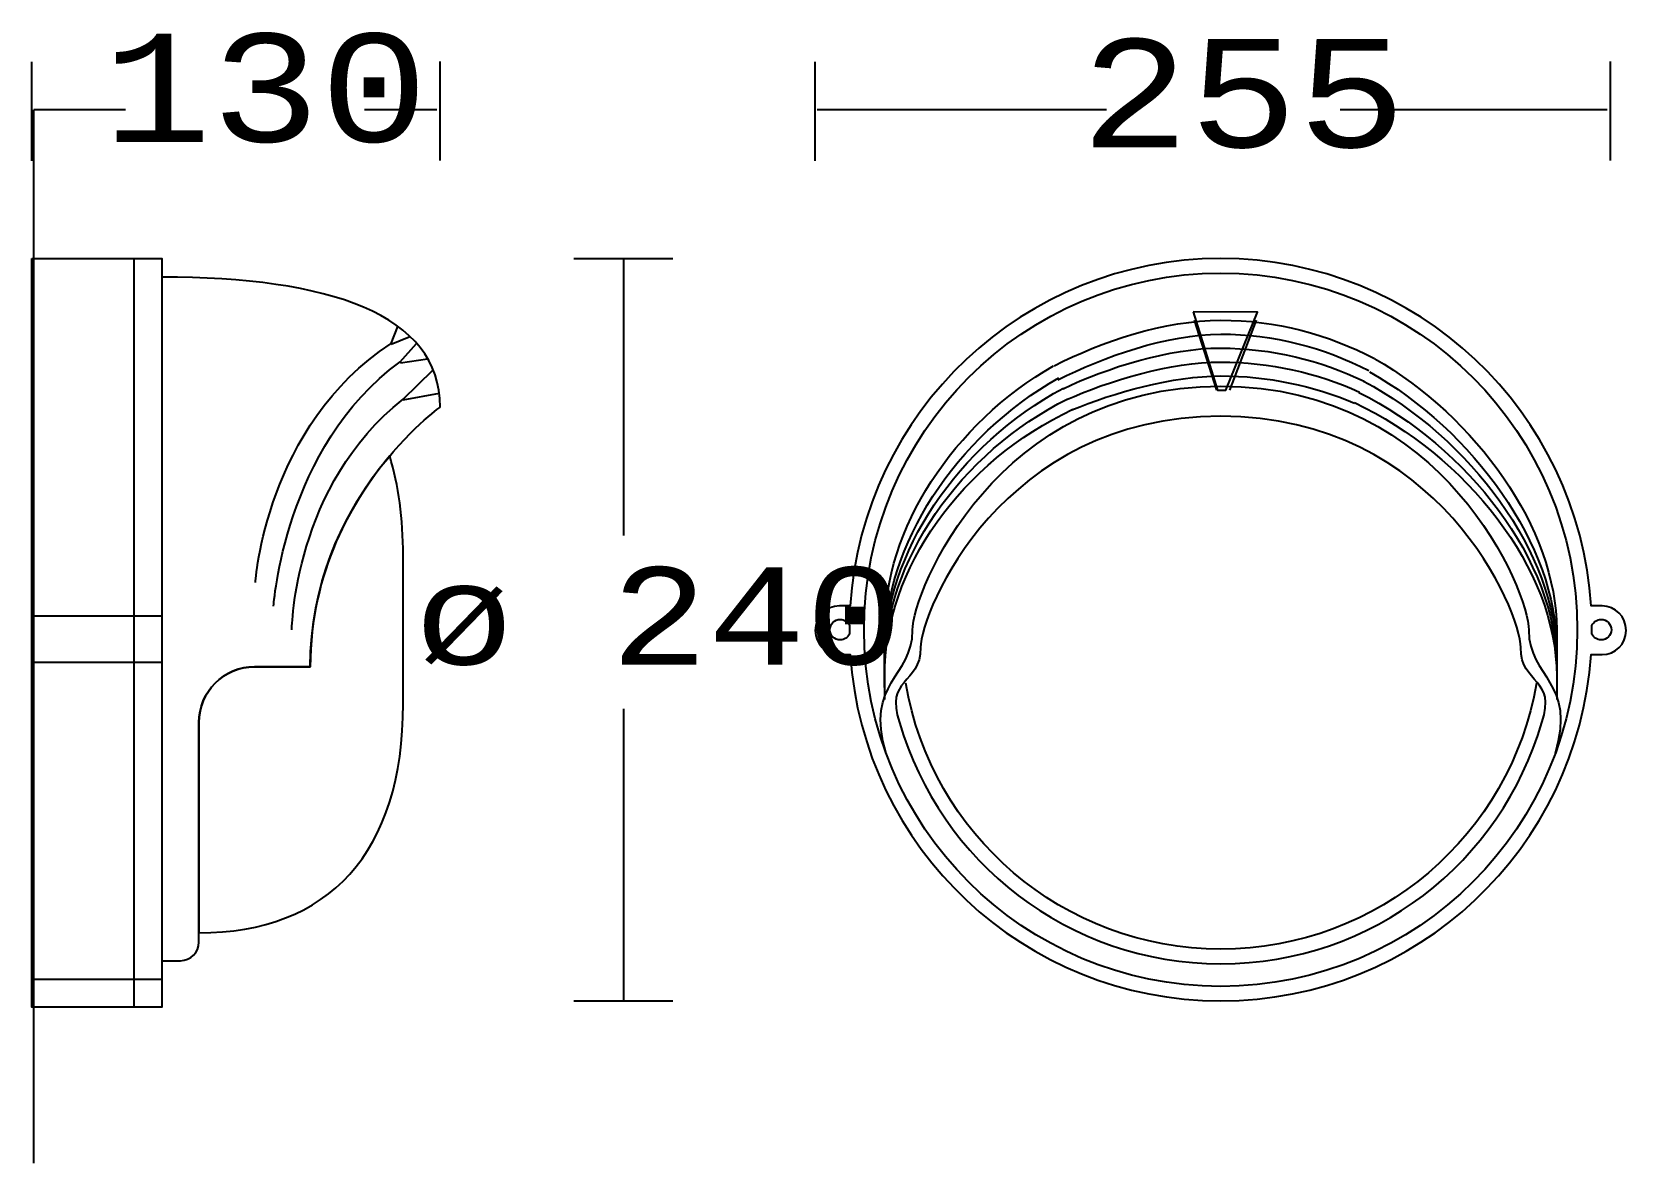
# Model space of a CAD drawing. Extents: x 52 to 216, y 131 to 247.
import ezdxf

# ---------------------------------------------------------------- set-up
doc = ezdxf.new("R2010")
doc.units = 0
doc.layers.add('LIVELLO_1', color=160, linetype='Continuous')
doc.styles.add('STD', font='txt')

# ---------------------------------------------------------------- blocks, each defined once
blk = doc.blocks.new('AI9-BLK1')
at = {"layer": 'LIVELLO_1', "color": 7}
for p, q in [((-69.11, 44.71), (-69.11, 54.89)), ((-27.13, 44.72), (-27.13, 54.9)), ((11.43, 44.71), (11.43, 54.89)), ((93.21, 44.72), (93.21, 54.9)), ((-68.93, 49.95), (-68.93, -58.37)), ((-59.5, 49.95), (-68.92, 49.95)), ((-27.49, 49.95), (-34.9, 49.95)), ((41.38, 49.95), (11.62, 49.95)), ((92.85, 49.95), (65.41, 49.95)), ((-58.62, 34.65), (-58.62, -42.32)), ((-13.38, 34.65), (-3.2, 34.65)), ((-8.29, 34.65), (-8.29, 6.16)), ((50.41, 28.32), (52.7, 21.1)), ((56.77, 28.32), (54.04, 21.1)), ((-32.18, 25.85), (-30.32, 26.59)), ((-31.2, 23.91), (-28.45, 24.35)), ((-30.94, 20.12), (-27.21, 20.8)), ((-69.11, -2.08), (-55.75, -2.08)), ((-69.11, -6.86), (-55.75, -6.86)), ((-8.29, -11.65), (-8.29, -41.68)), ((-69.11, -39.46), (-55.75, -39.46)), ((-13.38, -41.68), (-3.2, -41.68))]:
    blk.add_line(p, q, dxfattribs=at)
for points in [[(-69.11, 34.65), (-55.75, 34.65), (-55.75, -42.32), (-69.11, -42.32)], [(50.3, 29.16), (52.8, 21.13), (53.66, 21.13), (56.91, 29.12)]]:
    blk.add_lwpolyline(points, close=True, dxfattribs=at)
blk.add_circle((53.12, -3.52), 36.67, dxfattribs=at)
for points, knots in [([(92.33, -1.07), (93.7, -1.07), (94.81, -2.18), (94.81, -3.6), (94.81, -4.97), (93.7, -6.08), (92.33, -6.08), (92.33, -6.08), (91.2, -6.08), (91.2, -6.08), (89.88, -25.97), (73.34, -41.68), (53.12, -41.68), (32.9, -41.68), (16.35, -25.97), (15.03, -6.08), (15.03, -6.08), (13.91, -6.08), (13.91, -6.08), (12.54, -6.08), (11.43, -4.97), (11.43, -3.6), (11.43, -2.18), (12.54, -1.07), (13.91, -1.07), (13.91, -1.07), (15.03, -1.07), (15.03, -1.07), (16.29, 18.87), (32.86, 34.65), (53.12, 34.65), (73.38, 34.65), (89.95, 18.87), (91.21, -1.07), (91.21, -1.07), (92.33, -1.07), (92.33, -1.07)], [0, 0, 0, 0, 1, 1, 1, 2, 2, 2, 3, 3, 3, 4, 4, 4, 5, 5, 5, 6, 6, 6, 7, 7, 7, 8, 8, 8, 9, 9, 9, 10, 10, 10, 11, 11, 11, 12, 12, 12, 12]), ([(-55.75, 32.74), (-38.58, 32.74), (-27.13, 28.93), (-27.13, 19.38), (-27.13, 19.38), (-40.49, 9.84), (-40.49, -7.33), (-40.49, -7.33), (-46.21, -7.33), (-46.21, -7.33), (-49.37, -7.33), (-51.94, -9.9), (-51.94, -13.06), (-51.94, -13.06), (-51.94, -35.64), (-51.94, -35.64), (-51.94, -36.7), (-52.79, -37.55), (-53.84, -37.55), (-53.84, -37.55), (-55.75, -37.55), (-55.75, -37.55), (-55.75, -37.55), (-55.75, 32.74), (-55.75, 32.74)], [0, 0, 0, 0, 1, 1, 1, 2, 2, 2, 3, 3, 3, 4, 4, 4, 5, 5, 5, 6, 6, 6, 7, 7, 7, 8, 8, 8, 8]), ([(36.01, 23.62), (40.76, 26.09), (47.44, 28.31), (53.12, 28.31), (58.8, 28.31), (64.18, 26.85), (68.93, 24.37)], [0, 0, 0, 0, 1, 1, 1, 2, 2, 2, 2]), ([(-46.13, 1.33), (-46.13, 1.33), (-45.07, 17.5), (-32.18, 25.91), (-32.18, 25.91), (-31.5, 27.65), (-31.5, 27.65)], [0, 0, 0, 0, 1, 1, 1, 2, 2, 2, 2]), ([(36.37, 22.17), (40.98, 24.53), (47.66, 26.88), (53.12, 26.88), (58.58, 26.88), (63.76, 25.49), (68.37, 23.13)], [0, 0, 0, 0, 1, 1, 1, 2, 2, 2, 2]), ([(-44.26, -1.09), (-44.26, -1.09), (-43.21, 15.26), (-31.26, 24.04), (-31.26, 24.04), (-29.57, 25.91), (-29.57, 25.91)], [0, 0, 0, 0, 1, 1, 1, 2, 2, 2, 2]), ([(36.92, 21.26), (41.41, 23.42), (47.85, 25.44), (53.12, 25.44), (58.38, 25.44), (63.39, 24.18), (67.88, 22.03)], [0, 0, 0, 0, 1, 1, 1, 2, 2, 2, 2]), ([(-42.39, -3.52), (-42.39, -3.52), (-42.15, 11.46), (-30.94, 20.18), (-30.94, 20.18), (-27.89, 23.17), (-27.89, 23.17)], [0, 0, 0, 0, 1, 1, 1, 2, 2, 2, 2]), ([(18.59, -10.68), (18.59, -10.68), (18.56, -3.52), (18.56, -3.52), (18.56, 6.91), (25.59, 17.67), (35.93, 23.62)], [0, 0, 0, 0, 1, 1, 1, 2, 2, 2, 2]), ([(37.2, 20.11), (41.56, 22.07), (48.04, 24.01), (53.12, 24.01), (58.19, 24.01), (63.03, 22.88), (67.39, 20.92)], [0, 0, 0, 0, 1, 1, 1, 2, 2, 2, 2]), ([(68.42, 23.01), (79.06, 16.99), (87.67, 5.19), (87.67, -5.43), (87.67, -5.43), (87.67, -10.68), (87.67, -10.68)], [0, 0, 0, 0, 1, 1, 1, 2, 2, 2, 2]), ([(68.97, 24.35), (79.31, 18.4), (87.67, 6.91), (87.67, -3.52), (87.67, -3.52), (87.67, -10.68), (87.67, -10.68)], [0, 0, 0, 0, 1, 1, 1, 2, 2, 2, 2]), ([(18.73, -16.24), (16.52, -8.81), (21.44, -8.49), (21.44, -3.57), (21.44, 0.39), (30.03, 21.53), (53.12, 21.53), (76.2, 21.53), (84.8, 0.39), (84.8, -3.57), (84.8, -8.49), (89.71, -8.81), (87.5, -16.24)], [0, 0, 0, 0, 1, 1, 1, 2, 2, 2, 3, 3, 3, 4, 4, 4, 4]), ([(18.59, -10.68), (18.59, -10.68), (18.56, -5.43), (18.56, -5.43), (18.56, 5.19), (25.84, 16.36), (36.48, 22.38)], [0, 0, 0, 0, 1, 1, 1, 2, 2, 2, 2]), ([(18.59, -10.68), (18.59, -10.68), (18.56, -6.38), (18.56, -6.38), (18.56, 4.38), (26.06, 15.5), (36.95, 21.32)], [0, 0, 0, 0, 1, 1, 1, 2, 2, 2, 2]), ([(37.83, 19.08), (42.05, 20.86), (48.23, 22.58), (53.12, 22.58), (57.99, 22.58), (62.65, 21.56), (66.87, 19.79)], [0, 0, 0, 0, 1, 1, 1, 2, 2, 2, 2]), ([(67.81, 22.04), (78.71, 16.23), (87.67, 4.39), (87.67, -6.38), (87.67, -6.38), (87.67, -10.68), (87.67, -10.68)], [0, 0, 0, 0, 1, 1, 1, 2, 2, 2, 2]), ([(18.59, -10.68), (18.59, -10.68), (18.56, -7.33), (18.56, -7.33), (18.56, 3.59), (26.27, 14.63), (37.42, 20.24)], [0, 0, 0, 0, 1, 1, 1, 2, 2, 2, 2]), ([(66.89, 19.83), (78.3, 14.45), (87.67, 2.8), (87.67, -8.29), (87.67, -8.29), (87.67, -10.68), (87.67, -10.68)], [0, 0, 0, 0, 1, 1, 1, 2, 2, 2, 2]), ([(67.33, 20.89), (78.48, 15.29), (87.67, 3.59), (87.67, -7.33), (87.67, -7.33), (87.67, -10.68), (87.67, -10.68)], [0, 0, 0, 0, 1, 1, 1, 2, 2, 2, 2]), ([(53.14, -37.87), (37.47, -37.87), (24.24, -27.38), (20.11, -13.05), (18.5, -8.49), (22.26, -9.19), (22.26, -5.36), (22.26, -1.6), (30.63, 18.43), (53.12, 18.43), (75.6, 18.43), (83.97, -1.6), (83.97, -5.36), (83.97, -9.19), (87.73, -8.49), (86.13, -13.05), (82, -27.38), (68.8, -37.87), (53.14, -37.87)], [0, 0, 0, 0, 1, 1, 1, 2, 2, 2, 3, 3, 3, 4, 4, 4, 5, 5, 5, 6, 6, 6, 6]), ([(18.59, -10.68), (18.59, -10.68), (18.56, -8.29), (18.56, -8.29), (18.56, 2.8), (26.5, 13.76), (37.92, 19.15)], [0, 0, 0, 0, 1, 1, 1, 2, 2, 2, 2]), ([(-32.32, 14.35), (-31.41, 11.33), (-30.94, 7.9), (-30.94, 4.12), (-30.94, 4.12), (-30.94, -3.52), (-30.94, -3.52), (-30.94, -3.52), (-30.94, -11.15), (-30.94, -11.15), (-30.94, -26.42), (-38.58, -34.69), (-51.94, -34.69), (-51.94, -34.69), (-51.94, -13.06), (-51.94, -13.06), (-51.94, -9.9), (-49.37, -7.33), (-46.21, -7.33), (-46.21, -7.33), (-40.49, -7.33), (-40.49, -7.33), (-40.49, 2.54), (-36.08, 9.89), (-32.32, 14.35)], [0, 0, 0, 0, 1, 1, 1, 2, 2, 2, 3, 3, 3, 4, 4, 4, 5, 5, 5, 6, 6, 6, 7, 7, 7, 8, 8, 8, 8]), ([(12.94, -3.52), (12.94, -4.1), (13.41, -4.57), (14, -4.57), (14.42, -4.57), (14.79, -4.32), (14.95, -3.96), (14.95, -3.96), (14.95, -3.52), (14.95, -3.52), (14.95, -3.52), (14.95, -3.08), (14.95, -3.08), (14.79, -2.71), (14.42, -2.46), (14, -2.46), (13.41, -2.46), (12.94, -2.94), (12.94, -3.52)], [0, 0, 0, 0, 1, 1, 1, 2, 2, 2, 3, 3, 3, 4, 4, 4, 5, 5, 5, 6, 6, 6, 6]), ([(93.29, -3.52), (93.29, -2.94), (92.82, -2.46), (92.24, -2.46), (91.81, -2.46), (91.45, -2.71), (91.28, -3.08), (91.28, -3.08), (91.29, -3.52), (91.29, -3.52), (91.29, -3.52), (91.28, -3.96), (91.28, -3.96), (91.45, -4.32), (91.81, -4.57), (92.24, -4.57), (92.82, -4.57), (93.29, -4.1), (93.29, -3.52)], [0, 0, 0, 0, 1, 1, 1, 2, 2, 2, 3, 3, 3, 4, 4, 4, 5, 5, 5, 6, 6, 6, 6]), ([(85.58, -9.01), (82.97, -24.53), (69.4, -36.35), (53.14, -36.35), (36.87, -36.35), (23.35, -24.53), (20.74, -9.01)], [0, 0, 0, 0, 1, 1, 1, 2, 2, 2, 2])]:
    blk.add_open_spline(points, degree=3, knots=knots, dxfattribs=at)
at = {"layer": 'LIVELLO_1', "color": 7, "attachment_point": 1, "style": 'STD'}
for s, insert, char_height in [('\\fCourier|b0|i0;\\H11.1316;\\C7;130', (-61.82, 57.78), 11.1316), ('\\fCourier|b0|i0;\\H11.1316;\\C7;255', (38.71, 57.22), 11.1316), ('\\fCourier|b0|i0;\\H10.0061;\\C7;ø 240', (-29.68, 2.91), 10.0061)]:
    blk.add_mtext(s, dxfattribs=dict(at, insert=insert, char_height=char_height))

msp = doc.modelspace()

# ---------------------------------------------------------------- block references
at = {"layer": 'LIVELLO_1', "color": 7}
msp.add_blockref('AI9-BLK1', (121.518853, 189.282503), dxfattribs=at)

doc.saveas('drawing.dxf')
